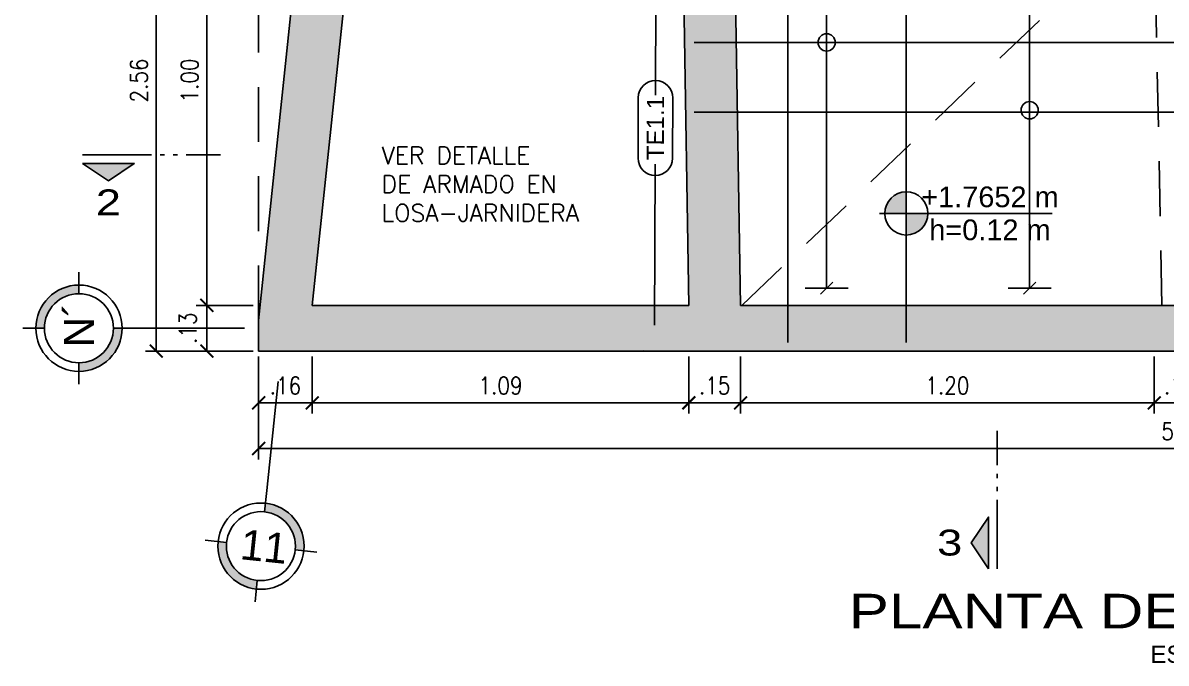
# Model space of a CAD drawing. Header units: millimetres. Extents: x -0.4 to 53.2, y 4.5 to 34.5.
# Drawn here: x 10.121 to 13.434, y 29.906 to 31.761 of the extents above; entities that cross this region are included whole.
import ezdxf
from ezdxf.enums import TextEntityAlignment as Align

# ---------------------------------------------------------------- set-up
doc = ezdxf.new("R2010")
doc.units = ezdxf.units.MM
doc.header["$LTSCALE"] = 0.05
doc.linetypes.add('DASHDOT2', pattern=[12.7, 6.35, -3.175, 0, -3.175])
doc.linetypes.add('HIDDEN2', pattern=[4.7625, 3.175, -1.5875])
for name, color, linetype in [('ACHURADO', 1, 'Continuous'), ('ACOTADO', 2, 'Continuous'), ('CANT_INVIS', 2, 'HIDDEN2'), ('CONT_CORTE', 4, 'Continuous'), ('EJES', 1, 'DASHDOT2'), ('TEXTO_REFUERZO', 3, 'Continuous'), ('TITULOS', 1, 'Continuous'), ('TXT_IND', 2, 'Continuous')]:
    doc.layers.add(name, color=color, linetype=linetype)
doc.styles.add('ACOTAMIENTOS', font='romans.shx', dxfattribs={"width": 0.85})
doc.styles.add('ARIAL', font='arial.ttf')
doc.styles.get("Standard").update_dxf_attribs({"font": 'romans.shx'})
doc.dimstyles.new('ACOTA_25', dxfattribs={"dimscale": 0.025, "dimtxt": 2, "dimasz": 1.5, "dimexe": 1.25, "dimexo": 0.625, "dimgap": 1, "dimtad": 1, "dimzin": 4, "dimdsep": 46, "dimtxsty": 'ACOTAMIENTOS', "dimblk1": 'ARCHTICK', "dimblk2": 'ARCHTICK', "dimsah": 1, "dimcen": 1.5, "dimclrd": 1, "dimclre": 1, "dimclrt": 256, "dimadec": 0, "dimazin": 0, "dimtfac": 1, "dimtofl": 0, "dimtmove": 2, "dimatfit": 3, "dimldrblk": 'ARCHTICK', "dimfxl": 0, "dimtolj": 1, "dimtzin": 0, "dimarcsym": 0})

# ---------------------------------------------------------------- blocks, each defined once
blk = doc.blocks.new('_ARCHTICK')
at = {"color": 0, "linetype": 'ByBlock', "const_width": 0.15}
blk.add_lwpolyline([(-0.5, -0.5), (0.5, 0.5)], dxfattribs=at)
blk = doc.blocks.new('*D262')
at = {"layer": 'ACOTADO', "color": 1, "lineweight": -2}
for p, q in [((10.804, 30.7947), (10.804, 30.6291)), ((10.9594, 30.7947), (10.9594, 30.6291)), ((10.804, 30.6603), (10.9594, 30.6603))]:
    blk.add_line(p, q, dxfattribs=at)
at = {"layer": 'DEFPOINTS', "color": 0}
for p in [(10.804, 30.8103), (10.9594, 30.8103), (10.9594, 30.6603)]:
    blk.add_point(p, dxfattribs=at)
at = {"layer": 'ACOTADO', "color": 1, "lineweight": -2, "xscale": 0.03750000000000001, "yscale": 0.03750000000000001, "zscale": 0.03750000000000001, "rotation": 180}
blk.add_blockref('_ARCHTICK', (10.804, 30.6603), dxfattribs=at)
at = {"layer": 'ACOTADO', "color": 1, "lineweight": -2, "xscale": 0.03750000000000001, "yscale": 0.03750000000000001, "zscale": 0.03750000000000001}
blk.add_blockref('_ARCHTICK', (10.9594, 30.6603), dxfattribs=at)
at = {"layer": 'ACOTADO', "insert": (10.8817, 30.7103), "char_height": 0.05, "attachment_point": 5, "style": 'ACOTAMIENTOS'}
blk.add_mtext('\\A1;.16', dxfattribs=at)
blk = doc.blocks.new('*D263')
at = {"layer": 'ACOTADO', "color": 1, "lineweight": -2}
for p, q in [((10.9594, 30.7947), (10.9594, 30.6291)), ((12.0507, 30.7947), (12.0507, 30.6291)), ((10.9594, 30.6603), (12.0507, 30.6603))]:
    blk.add_line(p, q, dxfattribs=at)
at = {"layer": 'DEFPOINTS', "color": 0}
for p in [(10.9594, 30.8103), (12.0507, 30.8103), (12.0507, 30.6603)]:
    blk.add_point(p, dxfattribs=at)
at = {"layer": 'ACOTADO', "color": 1, "lineweight": -2, "xscale": 0.03750000000000001, "yscale": 0.03750000000000001, "zscale": 0.03750000000000001, "rotation": 180}
blk.add_blockref('_ARCHTICK', (10.9594, 30.6603), dxfattribs=at)
at = {"layer": 'ACOTADO', "color": 1, "lineweight": -2, "xscale": 0.03750000000000001, "yscale": 0.03750000000000001, "zscale": 0.03750000000000001}
blk.add_blockref('_ARCHTICK', (12.0507, 30.6603), dxfattribs=at)
at = {"layer": 'ACOTADO', "insert": (11.505, 30.7103), "char_height": 0.05, "attachment_point": 5, "style": 'ACOTAMIENTOS'}
blk.add_mtext('\\A1;1.09', dxfattribs=at)
blk = doc.blocks.new('*D264')
at = {"layer": 'ACOTADO', "color": 1, "lineweight": -2}
for p, q in [((12.0507, 30.7947), (12.0507, 30.6291)), ((12.2007, 30.7947), (12.2007, 30.6291)), ((12.0507, 30.6603), (12.2007, 30.6603))]:
    blk.add_line(p, q, dxfattribs=at)
at = {"layer": 'DEFPOINTS', "color": 0}
for p in [(12.0507, 30.8103), (12.2007, 30.8103), (12.2007, 30.6603)]:
    blk.add_point(p, dxfattribs=at)
at = {"layer": 'ACOTADO', "color": 1, "lineweight": -2, "xscale": 0.03750000000000001, "yscale": 0.03750000000000001, "zscale": 0.03750000000000001, "rotation": 180}
blk.add_blockref('_ARCHTICK', (12.0507, 30.6603), dxfattribs=at)
at = {"layer": 'ACOTADO', "color": 1, "lineweight": -2, "xscale": 0.03750000000000001, "yscale": 0.03750000000000001, "zscale": 0.03750000000000001}
blk.add_blockref('_ARCHTICK', (12.2007, 30.6603), dxfattribs=at)
at = {"layer": 'ACOTADO', "insert": (12.1257, 30.7103), "char_height": 0.05, "attachment_point": 5, "style": 'ACOTAMIENTOS'}
blk.add_mtext('\\A1;.15', dxfattribs=at)
blk = doc.blocks.new('*D265')
at = {"layer": 'ACOTADO', "color": 1, "lineweight": -2}
for p, q in [((12.2007, 30.7947), (12.2007, 30.6291)), ((13.3995, 30.7947), (13.3995, 30.6291)), ((12.2007, 30.6603), (13.3995, 30.6603))]:
    blk.add_line(p, q, dxfattribs=at)
at = {"layer": 'DEFPOINTS', "color": 0}
for p in [(12.2007, 30.8103), (13.3995, 30.8103), (13.3995, 30.6603)]:
    blk.add_point(p, dxfattribs=at)
at = {"layer": 'ACOTADO', "color": 1, "lineweight": -2, "xscale": 0.03750000000000001, "yscale": 0.03750000000000001, "zscale": 0.03750000000000001, "rotation": 180}
blk.add_blockref('_ARCHTICK', (12.2007, 30.6603), dxfattribs=at)
at = {"layer": 'ACOTADO', "color": 1, "lineweight": -2, "xscale": 0.03750000000000001, "yscale": 0.03750000000000001, "zscale": 0.03750000000000001}
blk.add_blockref('_ARCHTICK', (13.3995, 30.6603), dxfattribs=at)
at = {"layer": 'ACOTADO', "insert": (12.8001, 30.7103), "char_height": 0.05, "attachment_point": 5, "style": 'ACOTAMIENTOS'}
blk.add_mtext('\\A1;1.20', dxfattribs=at)
blk = doc.blocks.new('*D266')
at = {"layer": 'ACOTADO', "color": 1, "lineweight": -2}
for p, q in [((13.3995, 30.7947), (13.3995, 30.6291)), ((13.5466, 30.7947), (13.5466, 30.6291)), ((13.3995, 30.6603), (13.5466, 30.6603))]:
    blk.add_line(p, q, dxfattribs=at)
at = {"layer": 'DEFPOINTS', "color": 0}
for p in [(13.3995, 30.8103), (13.5466, 30.8103), (13.5466, 30.6603)]:
    blk.add_point(p, dxfattribs=at)
at = {"layer": 'ACOTADO', "color": 1, "lineweight": -2, "xscale": 0.03750000000000001, "yscale": 0.03750000000000001, "zscale": 0.03750000000000001, "rotation": 180}
blk.add_blockref('_ARCHTICK', (13.3995, 30.6603), dxfattribs=at)
at = {"layer": 'ACOTADO', "color": 1, "lineweight": -2, "xscale": 0.03750000000000001, "yscale": 0.03750000000000001, "zscale": 0.03750000000000001}
blk.add_blockref('_ARCHTICK', (13.5466, 30.6603), dxfattribs=at)
at = {"layer": 'ACOTADO', "insert": (13.4731, 30.7103), "char_height": 0.05, "attachment_point": 5, "style": 'ACOTAMIENTOS'}
blk.add_mtext('\\A1;.15', dxfattribs=at)
blk = doc.blocks.new('*D269')
at = {"layer": 'ACOTADO', "color": 1, "lineweight": -2}
for p, q in [((10.7884, 30.9428), (10.6228, 30.9428)), ((10.6541, 30.8103), (10.6541, 30.9428)), ((10.7884, 30.8103), (10.6228, 30.8103))]:
    blk.add_line(p, q, dxfattribs=at)
at = {"layer": 'DEFPOINTS', "color": 0}
for p in [(10.6541, 30.9428), (10.804, 30.9428), (10.804, 30.8103)]:
    blk.add_point(p, dxfattribs=at)
at = {"layer": 'ACOTADO', "color": 1, "lineweight": -2, "xscale": 0.03750000000000001, "yscale": 0.03750000000000001, "zscale": 0.03750000000000001}
for p, rotation in [((10.6541, 30.9428), 90), ((10.6541, 30.8103), 270)]:
    blk.add_blockref('_ARCHTICK', p, dxfattribs=dict(at, rotation=rotation))
at = {"layer": 'ACOTADO', "insert": (10.5985, 30.8766), "char_height": 0.05, "attachment_point": 5, "rotation": 90, "style": 'ACOTAMIENTOS'}
blk.add_mtext('\\A1;.13', dxfattribs=at)
blk = doc.blocks.new('*D270')
at = {"layer": 'ACOTADO', "color": 1, "lineweight": -2}
for p, q in [((10.7884, 31.9425), (10.6228, 31.9425)), ((10.6541, 30.9428), (10.6541, 31.9425)), ((10.7884, 30.9428), (10.6228, 30.9428))]:
    blk.add_line(p, q, dxfattribs=at)
at = {"layer": 'DEFPOINTS', "color": 0}
for p in [(10.6541, 31.9425), (10.804, 31.9425), (10.804, 30.9428)]:
    blk.add_point(p, dxfattribs=at)
at = {"layer": 'ACOTADO', "color": 1, "lineweight": -2, "xscale": 0.03750000000000001, "yscale": 0.03750000000000001, "zscale": 0.03750000000000001}
for p, rotation in [((10.6541, 31.9425), 90), ((10.6541, 30.9428), 270)]:
    blk.add_blockref('_ARCHTICK', p, dxfattribs=dict(at, rotation=rotation))
at = {"layer": 'ACOTADO', "insert": (10.6041, 31.5944), "char_height": 0.05, "attachment_point": 5, "rotation": 90, "style": 'ACOTAMIENTOS'}
blk.add_mtext('\\A1;1.00', dxfattribs=at)
blk = doc.blocks.new('EJE')
at = {"layer": 'EJES', "linetype": 'Continuous'}
for points in [[(-0.25, 0), (-0.2, 0, -0.414214), (0, 0.2), (0, 0.25, 0.414214)], [(0.25, 0), (0.2, 0, -0.414214), (0, -0.2), (0, -0.25, 0.414214)]]:
    blk.add_hatch(color=256, dxfattribs=at).paths.add_polyline_path(points)
at = {"layer": 'EJES', "color": 1, "linetype": 'Continuous'}
for p, q in [((0, 0.2), (0, 0.325)), ((-0.2, 0), (-0.325, 0)), ((0.325, 0), (0.2, 0)), ((0, -0.325), (0, -0.2))]:
    blk.add_line(p, q, dxfattribs=at)
at = {"layer": 'EJES', "color": 3, "linetype": 'Continuous'}
for radius in [0.25, 0.2]:
    blk.add_circle((0, 0), radius, dxfattribs=at)
at = {"layer": 'EJES', "color": 4, "linetype": 'Continuous', "style": 'ARIAL'}
blk.add_attdef('EJE', text='', height=0.175, dxfattribs=at).set_placement((0, 0), align=Align.MIDDLE_CENTER)
blk = doc.blocks.new('*D278')
at = {"layer": 'ACOTADO', "color": 1, "lineweight": -2}
for p, q in [((10.6384, 33.3733), (10.476, 33.3733)), ((10.5073, 30.8103), (10.5073, 33.3733)), ((10.6384, 30.8103), (10.476, 30.8103))]:
    blk.add_line(p, q, dxfattribs=at)
at = {"layer": 'DEFPOINTS', "color": 0}
for p in [(10.5073, 33.3733), (10.6541, 33.3733), (10.6541, 30.8103)]:
    blk.add_point(p, dxfattribs=at)
at = {"layer": 'ACOTADO', "color": 1, "lineweight": -2, "xscale": 0.03750000000000001, "yscale": 0.03750000000000001, "zscale": 0.03750000000000001}
for p, rotation in [((10.5073, 33.3733), 90), ((10.5073, 30.8103), 270)]:
    blk.add_blockref('_ARCHTICK', p, dxfattribs=dict(at, rotation=rotation))
at = {"layer": 'ACOTADO', "insert": (10.4573, 31.5944), "char_height": 0.05, "attachment_point": 5, "rotation": 90, "style": 'ACOTAMIENTOS'}
blk.add_mtext('\\A1;2.56', dxfattribs=at)
blk = doc.blocks.new('*D282')
at = {"layer": 'ACOTADO', "color": 1, "lineweight": -2}
for p, q in [((10.804, 30.6447), (10.804, 30.4966)), ((16.1637, 30.6447), (16.1637, 30.4966)), ((10.804, 30.5279), (16.1637, 30.5279))]:
    blk.add_line(p, q, dxfattribs=at)
at = {"layer": 'DEFPOINTS', "color": 0}
for p in [(10.804, 30.6603), (16.1637, 30.6603), (16.1637, 30.5279)]:
    blk.add_point(p, dxfattribs=at)
at = {"layer": 'ACOTADO', "color": 1, "lineweight": -2, "xscale": 0.03750000000000001, "yscale": 0.03750000000000001, "zscale": 0.03750000000000001, "rotation": 180}
blk.add_blockref('_ARCHTICK', (10.804, 30.5279), dxfattribs=at)
at = {"layer": 'ACOTADO', "color": 1, "lineweight": -2, "xscale": 0.03750000000000001, "yscale": 0.03750000000000001, "zscale": 0.03750000000000001}
blk.add_blockref('_ARCHTICK', (16.1637, 30.5279), dxfattribs=at)
at = {"layer": 'ACOTADO', "insert": (13.4838, 30.5779), "char_height": 0.05, "attachment_point": 5, "style": 'ACOTAMIENTOS'}
blk.add_mtext('\\A1;5.36', dxfattribs=at)
blk = doc.blocks.new('COTA25')
at = {"layer": 'TEXTO_REFUERZO', "color": 1}
blk.add_line((0, -0.0625), (0, 0.0625), dxfattribs=at)
at = {"layer": 'TEXTO_REFUERZO'}
blk.add_line((-0.0177, -0.0177), (0.0177, 0.0177), dxfattribs=at)
blk = doc.blocks.new('NIVEL-PLANTA')
at = {"layer": 'TXT_IND'}
for points in [[(-0.47, 0), (-0.345, 0), (-0.345, 0.125, 0.414214)], [(-0.345, -0.125, 0.414214), (-0.22, 0), (-0.345, 0)]]:
    blk.add_hatch(color=1, dxfattribs=at).paths.add_polyline_path(points)
for p, q in [((-0.345, 0.15), (-0.345, -0.15)), ((-0.5, 0), (0.5, 0)), ((-0.22, 0), (0.5, 0))]:
    blk.add_line(p, q, dxfattribs=at)
at = {"layer": 'TXT_IND', "color": 3}
blk.add_circle((-0.345, 0), 0.125, dxfattribs=at)
at = {"layer": 'TXT_IND', "style": 'ARIAL'}
blk.add_attdef('NIVEL', text='', height=0.12, dxfattribs=at).set_placement((0.14, 0), align=Align.BOTTOM_CENTER)
at = {"layer": 'TXT_IND', "style": 'ARIAL', "width": 0.95}
blk.add_attdef('PERALTE', text='', height=0.12, dxfattribs=at).set_placement((0.14, -0.1911), align=Align.BOTTOM_CENTER)
blk = doc.blocks.new('CORTE')
at = {"layer": 'TXT_IND'}
blk.add_hatch(color=7, dxfattribs=at).paths.add_polyline_path([(-0.8, 0.05), (-0.5, 0.05), (-0.65, 0.15)])
at = {"layer": 'TXT_IND', "color": 7}
for p, q in [((-0.8, 0), (-0.4, 0)), ((-0.35, 0), (-0.325, 0)), ((-0.275, 0), (-0.25, 0)), ((-0.2, 0), (0, 0))]:
    blk.add_line(p, q, dxfattribs=at)
blk.add_lwpolyline([(-0.8, 0.05), (-0.65, 0.15), (-0.5, 0.05)], close=True, dxfattribs=at)
at = {"layer": 'TXT_IND', "color": 7, "style": 'ARIAL', "text_generation_flag": 6, "width": 1.25}
blk.add_attdef('1', text='', height=0.15, rotation=180, dxfattribs=at).set_placement((-0.65, 0.275), align=Align.MIDDLE_CENTER)
blk = doc.blocks.new('Titulos')
at = {"layer": 'TITULOS', "color": 1, "style": 'ARIAL', "width": 1.25}
blk.add_attdef('TITULO_1', text='', height=0.2, dxfattribs=at).set_placement((0, 0.25), align=Align.MIDDLE_CENTER)
at = {"layer": 'TITULOS', "style": 'ARIAL', "width": 1.25}
blk.add_attdef('TITULO_2', text='', height=0.2, dxfattribs=at).set_placement((0, 0), align=Align.MIDDLE_CENTER)
at = {"layer": 'TITULOS', "color": 2, "width": 1.25}
for tag, p in [('ESCALA_1', (0, -0.2505)), ('ESCALA_2', (0, -0.4083))]:
    blk.add_attdef(tag, text='', height=0.1, dxfattribs=at).set_placement(p, align=Align.MIDDLE_CENTER)
blk = doc.blocks.new('*D362')
at = {"layer": 'DEFPOINTS', "color": 0, "linetype": 'Continuous'}
for p in [(11.9561, 32.0928), (12.0555, 32.0924), (12.0507, 30.8103)]:
    blk.add_point(p, dxfattribs=at)
at = {"layer": 'TXT_IND', "color": 1, "linetype": 'Continuous', "lineweight": -2}
for p, q in [((12.0399, 32.0924), (11.9248, 32.0929)), ((11.9558, 32.0178), (11.954, 31.5517)), ((11.9515, 30.8857), (11.9533, 31.3517)), ((12.0351, 30.8104), (11.92, 30.8108))]:
    blk.add_line(p, q, dxfattribs=at)
at = {"layer": 'TXT_IND', "color": 1, "linetype": 'Continuous'}
for points in [[(11.9433, 32.0178), (11.9683, 32.0177), (11.9561, 32.0928)], [(11.939, 30.8858), (11.964, 30.8857), (11.9512, 30.8107)]]:
    blk.add_solid(points, dxfattribs=at)
at = {"layer": 'TXT_IND', "linetype": 'Continuous', "insert": (11.9537, 31.4517), "char_height": 0.05, "attachment_point": 5, "rotation": 89.7831}
blk.add_mtext('\\A1;   ', dxfattribs=at)
blk = doc.blocks.new('ETIQUETA')
at = {"layer": 'TXT_IND', "color": 3}
for p, q in [((-0.175, 0.2), (0.175, 0.2)), ((-0.175, 0), (0.175, 0))]:
    blk.add_line(p, q, dxfattribs=at)
for centre, start, end in [((-0.175, 0.1), 90, 270), ((0.175, 0.1), 270, 90)]:
    blk.add_arc(centre, 0.1, start, end, dxfattribs=at)
at = {"layer": 'TXT_IND', "color": 4, "style": 'ARIAL'}
blk.add_attdef('TEXTO', text='', height=0.1, dxfattribs=at).set_placement((0, 0.1), align=Align.MIDDLE_CENTER)

msp = doc.modelspace()

# ---------------------------------------------------------------- hatches: boundary and pattern name
at = {"layer": 'ACHURADO', "ltscale": 0.2}
h = msp.add_hatch(color=252, dxfattribs=at)
h.dxf.hatch_style = 1
h.paths.add_polyline_path([(12.1821, 32.0919), (11.0806, 32.0961), (11.1991, 33.2233), (11.3648, 33.2233), (11.3648, 33.3733), (11.0641, 33.3733), (10.804, 30.8993), (10.804, 30.8103), (16.1637, 30.8103), (16.1637, 30.8686), (16.1337, 30.8726), (16.1937, 30.8806), (16.1637, 30.8846), (16.1637, 30.9428), (12.2007, 30.9428)])
h.paths.add_polyline_path([(12.0344, 31.9425), (12.0506, 30.9428), (10.9594, 30.9428), (11.0649, 31.9461)], flags=16)

# ---------------------------------------------------------------- linework, layer by layer
at = {"layer": 'CANT_INVIS', "color": 2}
for p, q in [((12.2048, 30.9428), (13.3997, 32.0875)), ((13.4213, 30.9428), (13.3995, 32.0873))]:
    msp.add_line(p, q, dxfattribs=at)
at = {"layer": 'CANT_INVIS', "color": 0}
msp.add_lwpolyline([(10.804, 30.8993), (10.804, 33.3733), (11.0641, 33.3733)], dxfattribs=at)
at = {"layer": 'CONT_CORTE'}
for p, q in [((11.0641, 33.3733), (10.804, 30.8993)), ((12.1821, 32.0922), (12.2007, 30.9428)), ((10.9594, 30.9428), (11.0649, 31.9461)), ((12.0344, 31.9425), (12.0506, 30.9428)), ((12.0506, 30.9428), (10.9594, 30.9428)), ((16.1637, 30.9428), (12.2007, 30.9428)), ((10.804, 30.8993), (10.804, 30.8103)), ((10.804, 30.8103), (16.1637, 30.8103))]:
    msp.add_line(p, q, dxfattribs=at)
at = {"layer": 'EJES'}
for p, q in [((10.4458, 30.8766), (10.804, 30.8766)), ((10.8277, 30.4067), (10.8701, 30.8103))]:
    msp.add_line(p, q, dxfattribs=at)
at = {"layer": 'TEXTO_REFUERZO', "color": 6}
for p, q in [((12.3376, 33.3483), (12.3376, 30.8353)), ((12.0665, 31.7047), (16.137, 31.7047))]:
    msp.add_line(p, q, dxfattribs=at)
at = {"layer": 'TEXTO_REFUERZO', "color": 5}
for p, q in [((12.6809, 33.3483), (12.6809, 30.8353)), ((12.0665, 31.5028), (16.137, 31.5028))]:
    msp.add_line(p, q, dxfattribs=at)
at = {"layer": 'TEXTO_REFUERZO', "color": 1}
for p, q in [((12.4501, 32.0237), (12.4501, 30.9928)), ((13.0384, 32.0237), (13.0384, 30.9928))]:
    msp.add_line(p, q, dxfattribs=at)
for centre in [(12.4501, 31.7047), (13.0384, 31.5083)]:
    msp.add_circle(centre, 0.025, dxfattribs=at)

# ---------------------------------------------------------------- block references
at = {"layer": 'EJES'}
ref = msp.add_blockref('EJE', (10.2833, 30.8766), dxfattribs=dict(at, xscale=-0.5, yscale=0.5, zscale=0.5, rotation=90))
ref.add_attrib('EJE', 'N´', dxfattribs={"color": 4, "linetype": 'Continuous', "height": 0.0875, "rotation": 90, "style": 'ARIAL'}).set_placement((10.2833, 30.8857), align=Align.MIDDLE_CENTER)
ref = msp.add_blockref('EJE', (10.8107, 30.2451), dxfattribs=dict(at, xscale=-0.5, yscale=0.5, zscale=0.5, rotation=354.0000899487781))
ref.add_attrib('EJE', '11', dxfattribs={"color": 4, "linetype": 'Continuous', "height": 0.0875, "rotation": 354.0001, "style": 'ARIAL'}).set_placement((10.8198, 30.2441), align=Align.MIDDLE_CENTER)
at = {"layer": 'TEXTO_REFUERZO', "color": 5, "xscale": -1, "rotation": 270}
for p in [(12.4501, 30.9928), (13.0384, 30.9928)]:
    msp.add_blockref('COTA25', p, dxfattribs=at)
at = {"layer": 'TITULOS'}
ref = msp.add_blockref('Titulos', (13.5475, 30.057), dxfattribs=dict(at, xscale=0.5, yscale=0.5, zscale=0.5))
ref.add_attrib('TITULO_2', 'PLANTA DE ESCALERAS', dxfattribs={"height": 0.1, "style": 'ARIAL', "width": 1.25}).set_placement((13.5475, 30.057), align=Align.MIDDLE_CENTER)
ref.add_attrib('ESCALA_1', 'ESC. 1:25', dxfattribs={"color": 2, "height": 0.05, "style": 'ARIAL'}).set_placement((13.5475, 29.9318), align=Align.MIDDLE_CENTER)
at = {"layer": 'TXT_IND', "xscale": 0.5, "yscale": 0.5, "zscale": 0.5, "rotation": 89.7792966602337}
msp.add_blockref('ETIQUETA', (12.0038, 31.4565), dxfattribs=at).add_auto_attribs({'TEXTO': 'TE1.1'})
at = {"layer": 'TXT_IND'}
ref = msp.add_blockref('CORTE', (10.6936, 31.3791), dxfattribs=dict(at, xscale=-0.5, yscale=0.5, zscale=0.5, rotation=180))
ref.add_attrib('1', '2', dxfattribs={"color": 7, "height": 0.075, "rotation": 180, "style": 'ARIAL', "text_generation_flag": 6, "width": 1.25}).set_placement((10.3686, 31.2413), align=Align.MIDDLE_CENTER)
ref = msp.add_blockref('NIVEL-PLANTA', (12.8534, 31.2092), dxfattribs=dict(at, xscale=0.5, yscale=0.5, zscale=0.5))
ref.add_attrib('NIVEL', '+1.7652 m', dxfattribs={"height": 0.06, "style": 'ARIAL'}).set_placement((12.9234, 31.2092), align=Align.BOTTOM_CENTER)
ref.add_attrib('PERALTE', 'h=0.12 m', dxfattribs={"height": 0.06, "style": 'ARIAL'}).set_placement((12.9234, 31.1137), align=Align.BOTTOM_CENTER)
ref = msp.add_blockref('CORTE', (12.9442, 30.5794), dxfattribs=dict(at, xscale=0.5, yscale=0.5, zscale=0.5, rotation=90.00000000000001))
ref.add_attrib('1', '3', dxfattribs={"color": 7, "height": 0.075, "rotation": 180, "style": 'ARIAL', "text_generation_flag": 6, "width": 1.25}).set_placement((12.8067, 30.2554), align=Align.MIDDLE_CENTER)

# ---------------------------------------------------------------- texts
at = {"layer": 'TXT_IND', "color": 4, "insert": (11.1606, 31.2941), "char_height": 0.05, "width": 0.683494, "attachment_point": 4}
msp.add_mtext('VER DETALLE \\PDE ARMADO EN \\PLOSA-JARNIDERA', dxfattribs=at)

# ---------------------------------------------------------------- dimensions: what is measured, and where the dimension line sits
at = {"layer": 'ACOTADO'}
for base, p1, p2, angle, picture, middle, dimtype in [((10.5073, 33.3733), (10.6541, 30.8103), (10.6541, 33.3733), 90, '*D278', (10.4573, 31.5944), 161), ((10.6541, 31.9425), (10.804, 30.9428), (10.804, 31.9425), 270, '*D270', (10.6041, 31.5944), 160), ((10.6541, 30.9428), (10.804, 30.8103), (10.804, 30.9428), 90, '*D269', (10.5985, 30.8766), 161)]:
    dim = msp.add_linear_dim(base=base, p1=p1, p2=p2, angle=angle, dimstyle='ACOTA_25', dxfattribs=at)
    dim.commit()
    dim.dimension.update_dxf_attribs({"geometry": picture, "text_midpoint": middle, "dimtype": dimtype})
for p1, p2, distance, picture, middle in [((10.804, 30.8103), (10.9594, 30.8103), -0.15, '*D262', (10.8817, 30.7103)), ((10.804, 30.6603), (16.1637, 30.6603), -0.1325, '*D282', (13.4838, 30.5779))]:
    dim = msp.add_aligned_dim(p1=p1, p2=p2, distance=distance, dimstyle='ACOTA_25', dxfattribs=at)
    dim.commit()
    dim.dimension.update_dxf_attribs({"geometry": picture, "text_midpoint": middle})
for base, p1, p2, picture, middle in [((12.0507, 30.6603), (10.9594, 30.8103), (12.0507, 30.8103), '*D263', (11.505, 30.7103)), ((12.2007, 30.6603), (12.0507, 30.8103), (12.2007, 30.8103), '*D264', (12.1257, 30.7103)), ((13.3995, 30.6603), (12.2007, 30.8103), (13.3995, 30.8103), '*D265', (12.8001, 30.7103)), ((13.5466, 30.6603), (13.3995, 30.8103), (13.5466, 30.8103), '*D266', (13.4731, 30.7103))]:
    dim = msp.add_linear_dim(base=base, p1=p1, p2=p2, angle=180, dimstyle='ACOTA_25', dxfattribs=at)
    dim.commit()
    dim.dimension.update_dxf_attribs({"geometry": picture, "text_midpoint": middle})
at = {"layer": 'TXT_IND', "linetype": 'Continuous'}
dim = msp.add_linear_dim(base=(11.9561, 32.0928), p1=(12.0507, 30.8103), p2=(12.0555, 32.0924), angle=89.7831, text='   ', dimstyle='ACOTA_25', override={"dimasz": 3, "dimtxsty": 'Standard'}, dxfattribs=at)
dim.commit()
dim.dimension.update_dxf_attribs({"geometry": '*D362', "text_midpoint": (11.9537, 31.4517), "dimtype": 161})

doc.saveas('drawing.dxf')
